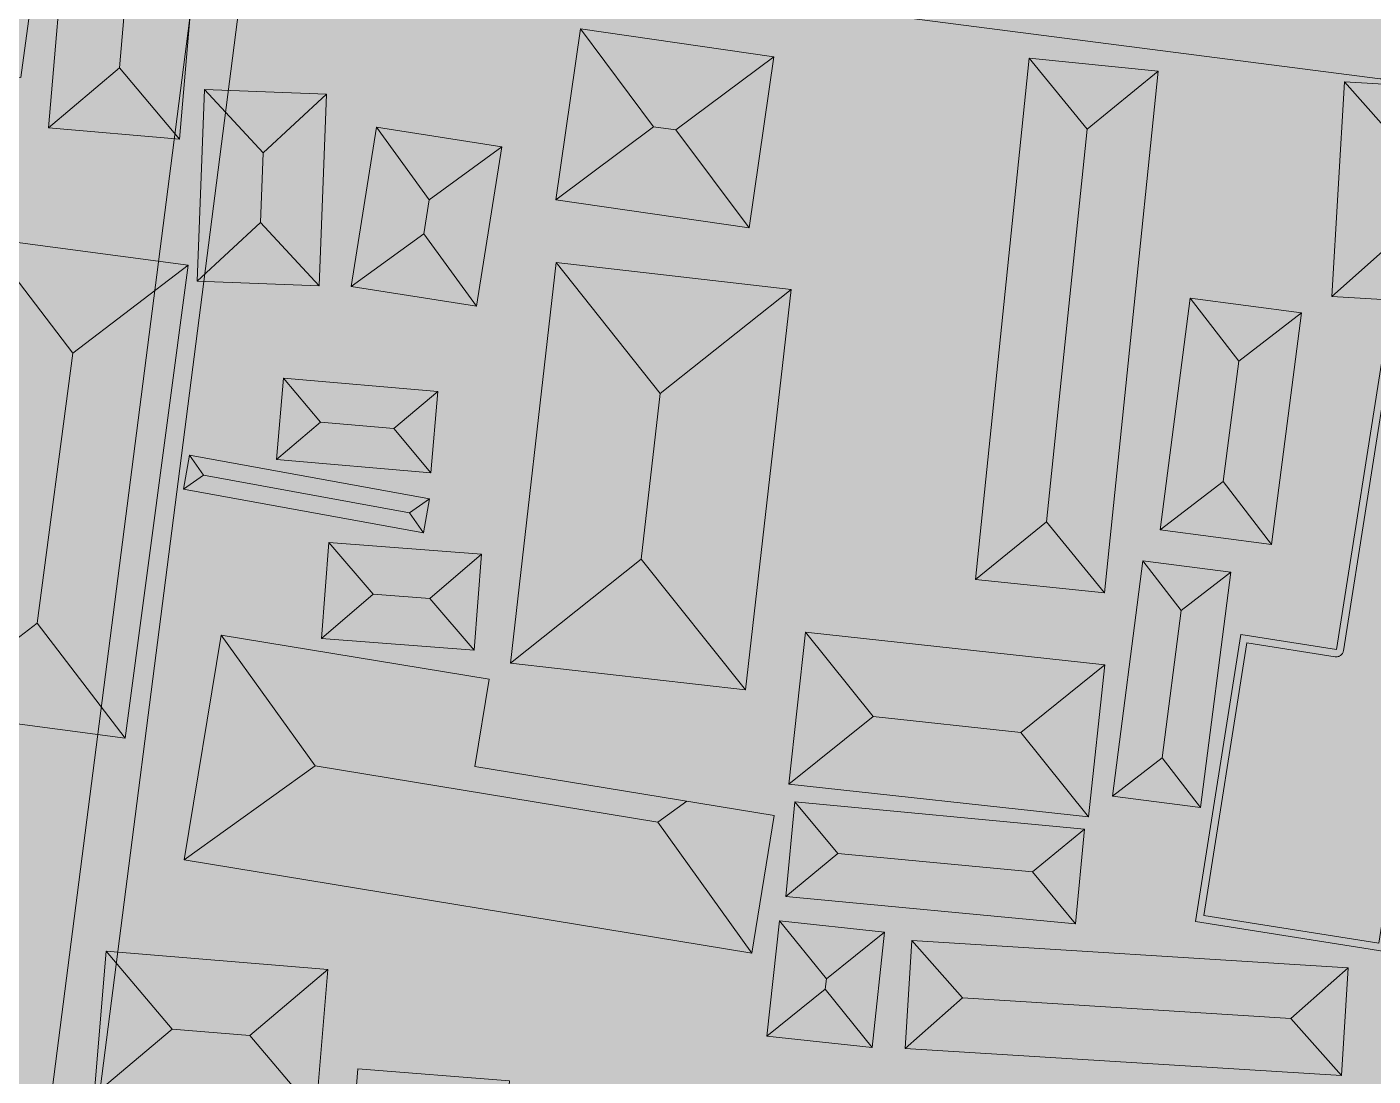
# Model space of a CAD drawing. Header units: metres. Extents: x 305909 to 307171, y 9156037 to 9156671.
# Drawn here: x 306657.2 to 306742.1, y 9156244 to 9156310.2 of the extents above; entities that cross this region are included whole.
import ezdxf

# ---------------------------------------------------------------- set-up
doc = ezdxf.new("R2010")
doc.units = ezdxf.units.M
doc.linetypes.add('DASHED2', pattern=[0.762, 0.635, -0.127])
for name, color, linetype, lineweight, true_color in [('A-ALUR_WISATA', 7, 'DASHED2', 50, 0xeb7800), ('B-BANGUNAN_PERMUKIMAN', 7, 'Continuous', 13, 0xf0cd8c), ('B-BAYANGAN', 7, 'Continuous', 0, 0x76786c), ('J-PERKERASAN_JALAN', 7, 'Continuous', 9, 0x989896), ('Z-R', 7, 'Continuous', 0, 0xfaf4e6)]:
    doc.layers.add(name, color=color, linetype=linetype, lineweight=lineweight, true_color=true_color)

msp = doc.modelspace()

# ---------------------------------------------------------------- hatches: boundary and pattern name
at = {"layer": 'A-ALUR_WISATA', "true_color": 0xeb7800}
h = msp.add_hatch(color=30, dxfattribs=at)
h.dxf.hatch_style = 1
h.paths.add_polyline_path([(306729.509, 9156311.08), (306731.524, 9156310.835), (306731.331, 9156309.246), (306729.314, 9156309.492), (306729.312, 9156309.492), (306725.374, 9156309.981), (306725.571, 9156311.569), (306729.509, 9156311.08)])
h = msp.add_hatch(color=30, dxfattribs=at)
h.dxf.hatch_style = 1
h.paths.add_polyline_path([(306738.968, 9156309.929), (306740.457, 9156309.751), (306740.267, 9156308.162), (306738.777, 9156308.34), (306738.775, 9156308.34), (306734.309, 9156308.884), (306734.502, 9156310.472), (306738.968, 9156309.929)])
at = {"layer": 'B-BANGUNAN_PERMUKIMAN', "true_color": 0xb87350}
h = msp.add_hatch(color=35, dxfattribs=at)
h.dxf.hatch_style = 1
h.paths.add_polyline_path([(306652.626, 9156312.474), (306658.08, 9156316.619), (306658.08, 9156316.619), (306656.771, 9156307.02), (306652.626, 9156312.474)])
at = {"layer": 'B-BANGUNAN_PERMUKIMAN', "true_color": 0xed9467}
h = msp.add_hatch(color=21, dxfattribs=at)
h.dxf.hatch_style = 1
h.paths.add_polyline_path([(306659.629, 9156316.862), (306663.413, 9156312.371), (306663.009, 9156307.629), (306658.518, 9156303.845), (306658.517, 9156303.845), (306659.629, 9156316.862)])
at = {"layer": 'B-BANGUNAN_PERMUKIMAN', "true_color": 0xba7350}
h = msp.add_hatch(color=23, dxfattribs=at)
h.dxf.hatch_style = 1
h.paths.add_polyline_path([(306666.793, 9156303.138), (306663.009, 9156307.629), (306663.413, 9156312.371), (306667.905, 9156316.156), (306666.793, 9156303.138)])
at = {"layer": 'B-BANGUNAN_PERMUKIMAN', "true_color": 0xef9467}
h = msp.add_hatch(color=21, dxfattribs=at)
h.dxf.hatch_style = 1
h.paths.add_polyline_path([(306696.685, 9156303.919), (306690.515, 9156299.301), (306692.067, 9156310.089), (306696.685, 9156303.919)])
at = {"layer": 'B-BANGUNAN_PERMUKIMAN', "true_color": 0xe89064}
h = msp.add_hatch(color=33, dxfattribs=at)
h.dxf.hatch_style = 1
h.paths.add_polyline_path([(306704.255, 9156308.336), (306698.085, 9156303.717), (306696.685, 9156303.919), (306692.067, 9156310.089), (306704.255, 9156308.336)])
at = {"layer": 'B-BANGUNAN_PERMUKIMAN', "true_color": 0xb87350}
h = msp.add_hatch(color=35, dxfattribs=at)
h.dxf.hatch_style = 1
h.paths.add_polyline_path([(306698.085, 9156303.717), (306704.255, 9156308.336), (306702.703, 9156297.548), (306698.085, 9156303.717)])
at = {"layer": 'B-BANGUNAN_PERMUKIMAN', "true_color": 0xee9467}
h = msp.add_hatch(color=21, dxfattribs=at)
h.dxf.hatch_style = 1
h.paths.add_polyline_path([(306724.013, 9156303.771), (306721.467, 9156279.002), (306716.981, 9156275.352), (306718.617, 9156291.271), (306720.363, 9156308.257), (306724.013, 9156303.771)])
at = {"layer": 'B-BANGUNAN_PERMUKIMAN', "true_color": 0xe99165}
h = msp.add_hatch(color=33, dxfattribs=at)
h.dxf.hatch_style = 1
h.paths.add_polyline_path([(306726.262, 9156307.651), (306728.5, 9156307.421), (306724.013, 9156303.771), (306720.363, 9156308.257), (306720.363, 9156308.258), (306726.262, 9156307.651)])
at = {"layer": 'B-BANGUNAN_PERMUKIMAN', "true_color": 0xbe7652}
h = msp.add_hatch(color=23, dxfattribs=at)
h.dxf.hatch_style = 1
h.paths.add_polyline_path([(306663.009, 9156307.629), (306666.793, 9156303.138), (306658.518, 9156303.845), (306663.009, 9156307.629)])
at = {"layer": 'B-BANGUNAN_PERMUKIMAN', "true_color": 0xb97350}
h = msp.add_hatch(color=23, dxfattribs=at)
h.dxf.hatch_style = 1
h.paths.add_polyline_path([(306725.117, 9156274.516), (306725.117, 9156274.516), (306721.467, 9156279.002), (306724.013, 9156303.771), (306728.5, 9156307.421), (306728.5, 9156307.421), (306725.117, 9156274.516)])
at = {"layer": 'B-BANGUNAN_PERMUKIMAN', "true_color": 0xec9366}
h = msp.add_hatch(color=33, dxfattribs=at)
h.dxf.hatch_style = 1
h.paths.add_polyline_path([(306672.065, 9156302.28), (306671.897, 9156297.885), (306667.906, 9156294.188), (306667.898, 9156294.189), (306668.36, 9156306.279), (306672.065, 9156302.28)])
at = {"layer": 'B-BANGUNAN_PERMUKIMAN', "true_color": 0xeb9266}
h = msp.add_hatch(color=33, dxfattribs=at)
h.dxf.hatch_style = 1
h.paths.add_polyline_path([(306672.065, 9156302.28), (306668.36, 9156306.279), (306676.055, 9156305.977), (306672.065, 9156302.28)])
at = {"layer": 'B-BANGUNAN_PERMUKIMAN', "true_color": 0xed9366}
h = msp.add_hatch(color=21, dxfattribs=at)
h.dxf.hatch_style = 1
h.paths.add_polyline_path([(306740.24, 9156306.751), (306744.095, 9156302.417), (306743.781, 9156297.059), (306739.447, 9156293.205), (306740.24, 9156306.751)])
at = {"layer": 'B-BANGUNAN_PERMUKIMAN', "true_color": 0xea9265}
h = msp.add_hatch(color=33, dxfattribs=at)
h.dxf.hatch_style = 1
h.paths.add_polyline_path([(306744.095, 9156302.417), (306740.24, 9156306.751), (306748.429, 9156306.271), (306744.095, 9156302.417)])
at = {"layer": 'B-BANGUNAN_PERMUKIMAN', "true_color": 0xbb7451}
h = msp.add_hatch(color=23, dxfattribs=at)
h.dxf.hatch_style = 1
h.paths.add_polyline_path([(306671.897, 9156297.885), (306672.065, 9156302.28), (306676.055, 9156305.977), (306676.063, 9156305.977), (306675.601, 9156293.886), (306671.897, 9156297.885)])
at = {"layer": 'B-BANGUNAN_PERMUKIMAN', "true_color": 0xef9567}
h = msp.add_hatch(color=21, dxfattribs=at)
h.dxf.hatch_style = 1
h.paths.add_polyline_path([(306679.202, 9156303.898), (306679.203, 9156303.898), (306682.532, 9156299.32), (306682.193, 9156297.173), (306677.614, 9156293.844), (306679.202, 9156303.898)])
at = {"layer": 'B-BANGUNAN_PERMUKIMAN', "true_color": 0xe79064}
h = msp.add_hatch(color=33, dxfattribs=at)
h.dxf.hatch_style = 1
h.paths.add_polyline_path([(306682.532, 9156299.32), (306679.203, 9156303.898), (306687.109, 9156302.649), (306687.109, 9156302.649), (306682.532, 9156299.32)])
at = {"layer": 'B-BANGUNAN_PERMUKIMAN', "true_color": 0xbf7753}
h = msp.add_hatch(color=23, dxfattribs=at)
h.dxf.hatch_style = 1
h.paths.add_polyline_path([(306696.685, 9156303.919), (306698.085, 9156303.717), (306702.703, 9156297.548), (306702.703, 9156297.548), (306690.515, 9156299.301), (306696.685, 9156303.919)])
at = {"layer": 'B-BANGUNAN_PERMUKIMAN', "true_color": 0xb87250}
h = msp.add_hatch(color=35, dxfattribs=at)
h.dxf.hatch_style = 1
h.paths.add_polyline_path([(306682.193, 9156297.173), (306682.532, 9156299.32), (306687.109, 9156302.649), (306685.522, 9156292.596), (306682.193, 9156297.173)])
at = {"layer": 'B-BANGUNAN_PERMUKIMAN', "true_color": 0xbc7551}
h = msp.add_hatch(color=23, dxfattribs=at)
h.dxf.hatch_style = 1
h.paths.add_polyline_path([(306671.897, 9156297.885), (306675.601, 9156293.886), (306667.906, 9156294.188), (306671.897, 9156297.885)])
at = {"layer": 'B-BANGUNAN_PERMUKIMAN', "true_color": 0xee9467}
h = msp.add_hatch(color=21, dxfattribs=at)
h.dxf.hatch_style = 1
h.paths.add_polyline_path([(306660.07, 9156289.639), (306657.805, 9156272.606), (306650.547, 9156267.052), (306654.516, 9156296.896), (306660.07, 9156289.639)])
at = {"layer": 'B-BANGUNAN_PERMUKIMAN', "true_color": 0xe89064}
h = msp.add_hatch(color=33, dxfattribs=at)
h.dxf.hatch_style = 1
h.paths.add_polyline_path([(306660.07, 9156289.639), (306654.516, 9156296.896), (306654.516, 9156296.897), (306667.328, 9156295.193), (306660.07, 9156289.639)])
at = {"layer": 'B-BANGUNAN_PERMUKIMAN', "true_color": 0xc07753}
h = msp.add_hatch(color=23, dxfattribs=at)
h.dxf.hatch_style = 1
h.paths.add_polyline_path([(306682.193, 9156297.173), (306685.522, 9156292.596), (306685.522, 9156292.595), (306677.614, 9156293.844), (306682.193, 9156297.173)])
at = {"layer": 'B-BANGUNAN_PERMUKIMAN', "true_color": 0xbd7552}
h = msp.add_hatch(color=23, dxfattribs=at)
h.dxf.hatch_style = 1
h.paths.add_polyline_path([(306743.781, 9156297.059), (306747.636, 9156292.725), (306747.636, 9156292.725), (306739.447, 9156293.205), (306743.781, 9156297.059)])
at = {"layer": 'B-BANGUNAN_PERMUKIMAN', "true_color": 0xb97350}
h = msp.add_hatch(color=23, dxfattribs=at)
h.dxf.hatch_style = 1
h.paths.add_polyline_path([(306663.359, 9156265.348), (306657.805, 9156272.606), (306660.07, 9156289.639), (306667.328, 9156295.193), (306663.359, 9156265.348)])
at = {"layer": 'B-BANGUNAN_PERMUKIMAN', "true_color": 0xee9467}
h = msp.add_hatch(color=21, dxfattribs=at)
h.dxf.hatch_style = 1
h.paths.add_polyline_path([(306690.539, 9156295.351), (306697.1, 9156287.096), (306695.906, 9156276.65), (306687.651, 9156270.088), (306690.539, 9156295.351)])
at = {"layer": 'B-BANGUNAN_PERMUKIMAN', "true_color": 0xe99165}
h = msp.add_hatch(color=33, dxfattribs=at)
h.dxf.hatch_style = 1
h.paths.add_polyline_path([(306697.1, 9156287.096), (306690.539, 9156295.351), (306705.355, 9156293.658), (306697.1, 9156287.096)])
at = {"layer": 'B-BANGUNAN_PERMUKIMAN', "true_color": 0xb97350}
h = msp.add_hatch(color=23, dxfattribs=at)
h.dxf.hatch_style = 1
h.paths.add_polyline_path([(306695.906, 9156276.65), (306697.1, 9156287.096), (306705.355, 9156293.658), (306702.468, 9156268.395), (306695.906, 9156276.65)])
at = {"layer": 'B-BANGUNAN_PERMUKIMAN', "true_color": 0xee9467}
h = msp.add_hatch(color=21, dxfattribs=at)
h.dxf.hatch_style = 1
h.paths.add_polyline_path([(306733.578, 9156289.127), (306732.589, 9156281.546), (306728.619, 9156278.493), (306730.524, 9156293.097), (306733.578, 9156289.127)])
at = {"layer": 'B-BANGUNAN_PERMUKIMAN', "true_color": 0xe89064}
h = msp.add_hatch(color=33, dxfattribs=at)
h.dxf.hatch_style = 1
h.paths.add_polyline_path([(306733.578, 9156289.127), (306730.524, 9156293.097), (306730.524, 9156293.097), (306737.548, 9156292.181), (306733.578, 9156289.127)])
at = {"layer": 'B-BANGUNAN_PERMUKIMAN', "true_color": 0xb97350}
h = msp.add_hatch(color=23, dxfattribs=at)
h.dxf.hatch_style = 1
h.paths.add_polyline_path([(306735.644, 9156277.576), (306732.589, 9156281.546), (306733.578, 9156289.127), (306737.548, 9156292.181), (306737.548, 9156292.181), (306735.644, 9156277.576)])
at = {"layer": 'B-BANGUNAN_PERMUKIMAN', "true_color": 0xd4845c}
h = msp.add_hatch(color=23, dxfattribs=at)
h.dxf.hatch_style = 1
h.paths.add_polyline_path([(306748.794, 9156289.948), (306742.787, 9156251.902), (306730.861, 9156253.785), (306733.718, 9156271.883), (306739.735, 9156270.933), (306742.884, 9156290.881), (306748.794, 9156289.948)])
at = {"layer": 'B-BANGUNAN_PERMUKIMAN', "true_color": 0xed9467}
h = msp.add_hatch(color=21, dxfattribs=at)
h.dxf.hatch_style = 1
h.paths.add_polyline_path([(306675.687, 9156285.276), (306672.9, 9156282.935), (306673.346, 9156288.063), (306675.687, 9156285.276)])
at = {"layer": 'B-BANGUNAN_PERMUKIMAN', "true_color": 0xe99165}
h = msp.add_hatch(color=33, dxfattribs=at)
h.dxf.hatch_style = 1
h.paths.add_polyline_path([(306680.295, 9156284.875), (306675.687, 9156285.276), (306673.346, 9156288.063), (306683.082, 9156287.217), (306680.295, 9156284.875)])
at = {"layer": 'B-BANGUNAN_PERMUKIMAN', "true_color": 0xba7350}
h = msp.add_hatch(color=23, dxfattribs=at)
h.dxf.hatch_style = 1
h.paths.add_polyline_path([(306682.636, 9156282.088), (306680.295, 9156284.875), (306683.082, 9156287.217), (306683.082, 9156287.216), (306682.636, 9156282.088)])
at = {"layer": 'B-BANGUNAN_PERMUKIMAN', "true_color": 0xbe7652}
h = msp.add_hatch(color=23, dxfattribs=at)
h.dxf.hatch_style = 1
h.paths.add_polyline_path([(306672.9, 9156282.935), (306672.9, 9156282.935), (306675.687, 9156285.276), (306680.295, 9156284.875), (306682.636, 9156282.088), (306672.9, 9156282.935)])
at = {"layer": 'B-BANGUNAN_PERMUKIMAN', "true_color": 0xef9568}
h = msp.add_hatch(color=21, dxfattribs=at)
h.dxf.hatch_style = 1
h.paths.add_polyline_path([(306668.292, 9156281.934), (306667.031, 9156281.062), (306667.419, 9156283.194), (306668.292, 9156281.934)])
at = {"layer": 'B-BANGUNAN_PERMUKIMAN', "true_color": 0xe79064}
h = msp.add_hatch(color=33, dxfattribs=at)
h.dxf.hatch_style = 1
h.paths.add_polyline_path([(306682.553, 9156280.443), (306681.293, 9156279.57), (306668.292, 9156281.934), (306667.419, 9156283.194), (306682.553, 9156280.443)])
at = {"layer": 'B-BANGUNAN_PERMUKIMAN', "true_color": 0xc07753}
h = msp.add_hatch(color=23, dxfattribs=at)
h.dxf.hatch_style = 1
h.paths.add_polyline_path([(306668.292, 9156281.934), (306681.293, 9156279.57), (306682.165, 9156278.311), (306682.165, 9156278.31), (306667.031, 9156281.062), (306668.292, 9156281.934)])
at = {"layer": 'B-BANGUNAN_PERMUKIMAN', "true_color": 0xbf7753}
h = msp.add_hatch(color=23, dxfattribs=at)
h.dxf.hatch_style = 1
h.paths.add_polyline_path([(306732.589, 9156281.546), (306735.644, 9156277.576), (306728.619, 9156278.492), (306728.619, 9156278.493), (306732.589, 9156281.546)])
at = {"layer": 'B-BANGUNAN_PERMUKIMAN', "true_color": 0xb8724f}
h = msp.add_hatch(color=35, dxfattribs=at)
h.dxf.hatch_style = 1
h.paths.add_polyline_path([(306681.293, 9156279.57), (306682.553, 9156280.443), (306682.165, 9156278.311), (306681.293, 9156279.57)])
at = {"layer": 'B-BANGUNAN_PERMUKIMAN', "true_color": 0xbe7652}
h = msp.add_hatch(color=23, dxfattribs=at)
h.dxf.hatch_style = 1
h.paths.add_polyline_path([(306721.467, 9156279.002), (306725.117, 9156274.516), (306716.981, 9156275.352), (306721.467, 9156279.002)])
at = {"layer": 'B-BANGUNAN_PERMUKIMAN', "true_color": 0xed9467}
h = msp.add_hatch(color=21, dxfattribs=at)
h.dxf.hatch_style = 1
h.paths.add_polyline_path([(306678.997, 9156274.432), (306675.738, 9156271.638), (306675.738, 9156271.638), (306676.203, 9156277.692), (306678.997, 9156274.432)])
at = {"layer": 'B-BANGUNAN_PERMUKIMAN', "true_color": 0xea9165}
h = msp.add_hatch(color=33, dxfattribs=at)
h.dxf.hatch_style = 1
h.paths.add_polyline_path([(306685.834, 9156276.951), (306685.834, 9156276.95), (306682.574, 9156274.157), (306678.997, 9156274.432), (306676.203, 9156277.692), (306685.834, 9156276.951)])
at = {"layer": 'B-BANGUNAN_PERMUKIMAN', "true_color": 0xba7350}
h = msp.add_hatch(color=23, dxfattribs=at)
h.dxf.hatch_style = 1
h.paths.add_polyline_path([(306682.574, 9156274.157), (306685.834, 9156276.95), (306685.368, 9156270.897), (306682.574, 9156274.157)])
at = {"layer": 'B-BANGUNAN_PERMUKIMAN', "true_color": 0xbe7652}
h = msp.add_hatch(color=23, dxfattribs=at)
h.dxf.hatch_style = 1
h.paths.add_polyline_path([(306695.906, 9156276.65), (306702.468, 9156268.395), (306702.468, 9156268.395), (306687.651, 9156270.088), (306695.906, 9156276.65)])
at = {"layer": 'B-BANGUNAN_PERMUKIMAN', "true_color": 0xee9467}
h = msp.add_hatch(color=21, dxfattribs=at)
h.dxf.hatch_style = 1
h.paths.add_polyline_path([(306729.943, 9156273.406), (306728.75, 9156264.107), (306725.622, 9156261.691), (306725.622, 9156261.691), (306727.527, 9156276.534), (306729.943, 9156273.406)])
at = {"layer": 'B-BANGUNAN_PERMUKIMAN', "true_color": 0xe89064}
h = msp.add_hatch(color=33, dxfattribs=at)
h.dxf.hatch_style = 1
h.paths.add_polyline_path([(306729.943, 9156273.406), (306727.527, 9156276.534), (306727.527, 9156276.534), (306733.071, 9156275.823), (306729.943, 9156273.406)])
at = {"layer": 'B-BANGUNAN_PERMUKIMAN', "true_color": 0xb97350}
h = msp.add_hatch(color=23, dxfattribs=at)
h.dxf.hatch_style = 1
h.paths.add_polyline_path([(306731.166, 9156260.979), (306728.75, 9156264.107), (306729.943, 9156273.406), (306733.071, 9156275.823), (306731.166, 9156260.979)])
at = {"layer": 'B-BANGUNAN_PERMUKIMAN', "true_color": 0xbd7652}
h = msp.add_hatch(color=23, dxfattribs=at)
h.dxf.hatch_style = 1
h.paths.add_polyline_path([(306678.997, 9156274.432), (306682.574, 9156274.157), (306685.368, 9156270.897), (306675.738, 9156271.638), (306678.997, 9156274.432)])
at = {"layer": 'B-BANGUNAN_PERMUKIMAN', "true_color": 0xbf7753}
h = msp.add_hatch(color=23, dxfattribs=at)
h.dxf.hatch_style = 1
h.paths.add_polyline_path([(306657.805, 9156272.606), (306663.359, 9156265.348), (306650.547, 9156267.052), (306657.805, 9156272.606)])
at = {"layer": 'B-BANGUNAN_PERMUKIMAN', "true_color": 0xee9467}
h = msp.add_hatch(color=21, dxfattribs=at)
h.dxf.hatch_style = 1
h.paths.add_polyline_path([(306706.255, 9156272.041), (306710.525, 9156266.724), (306705.208, 9156262.455), (306705.208, 9156262.455), (306706.255, 9156272.041)])
at = {"layer": 'B-BANGUNAN_PERMUKIMAN', "true_color": 0xe99165}
h = msp.add_hatch(color=33, dxfattribs=at)
h.dxf.hatch_style = 1
h.paths.add_polyline_path([(306725.146, 9156269.978), (306719.829, 9156265.708), (306710.525, 9156266.724), (306706.255, 9156272.041), (306725.146, 9156269.978)])
at = {"layer": 'B-BANGUNAN_PERMUKIMAN', "true_color": 0xf19668}
h = msp.add_hatch(color=21, dxfattribs=at)
h.dxf.hatch_style = 1
h.paths.add_polyline_path([(306675.334, 9156263.594), (306667.08, 9156257.668), (306669.408, 9156271.848), (306675.334, 9156263.594)])
at = {"layer": 'B-BANGUNAN_PERMUKIMAN', "true_color": 0xdb885f}
h = msp.add_hatch(color=23, dxfattribs=at)
h.dxf.hatch_style = 1
h.paths.add_polyline_path([(306686.32, 9156269.072), (306685.416, 9156263.565), (306698.783, 9156261.37), (306696.94, 9156260.047), (306675.334, 9156263.594), (306669.408, 9156271.848), (306669.408, 9156271.849), (306686.32, 9156269.072)])
at = {"layer": 'B-BANGUNAN_PERMUKIMAN', "true_color": 0xb97350}
h = msp.add_hatch(color=23, dxfattribs=at)
h.dxf.hatch_style = 1
h.paths.add_polyline_path([(306719.829, 9156265.708), (306725.146, 9156269.978), (306724.099, 9156260.391), (306719.829, 9156265.708)])
at = {"layer": 'B-BANGUNAN_PERMUKIMAN', "true_color": 0xbe7652}
h = msp.add_hatch(color=23, dxfattribs=at)
h.dxf.hatch_style = 1
h.paths.add_polyline_path([(306710.525, 9156266.724), (306719.829, 9156265.708), (306724.099, 9156260.391), (306705.208, 9156262.455), (306710.525, 9156266.724)])
at = {"layer": 'B-BANGUNAN_PERMUKIMAN', "true_color": 0xb36f4d}
h = msp.add_hatch(color=35, dxfattribs=at)
h.dxf.hatch_style = 1
h.paths.add_polyline_path([(306675.334, 9156263.594), (306696.94, 9156260.047), (306702.867, 9156251.792), (306667.08, 9156257.668), (306675.334, 9156263.594)])
at = {"layer": 'B-BANGUNAN_PERMUKIMAN', "true_color": 0xbf7753}
h = msp.add_hatch(color=23, dxfattribs=at)
h.dxf.hatch_style = 1
h.paths.add_polyline_path([(306728.75, 9156264.107), (306731.166, 9156260.979), (306725.622, 9156261.691), (306728.75, 9156264.107)])
at = {"layer": 'B-BANGUNAN_PERMUKIMAN', "true_color": 0xb97350}
h = msp.add_hatch(color=23, dxfattribs=at)
h.dxf.hatch_style = 1
h.paths.add_polyline_path([(306702.867, 9156251.792), (306702.867, 9156251.792), (306696.94, 9156260.047), (306698.783, 9156261.37), (306704.291, 9156260.466), (306702.867, 9156251.792)])
at = {"layer": 'B-BANGUNAN_PERMUKIMAN', "true_color": 0xee9467}
h = msp.add_hatch(color=21, dxfattribs=at)
h.dxf.hatch_style = 1
h.paths.add_polyline_path([(306708.299, 9156258.068), (306705.03, 9156255.362), (306705.593, 9156261.336), (306708.299, 9156258.068)])
at = {"layer": 'B-BANGUNAN_PERMUKIMAN', "true_color": 0xe99165}
h = msp.add_hatch(color=33, dxfattribs=at)
h.dxf.hatch_style = 1
h.paths.add_polyline_path([(306723.85, 9156259.617), (306720.581, 9156256.911), (306708.299, 9156258.068), (306705.593, 9156261.336), (306705.593, 9156261.337), (306723.85, 9156259.617)])
at = {"layer": 'B-BANGUNAN_PERMUKIMAN', "true_color": 0xb97350}
h = msp.add_hatch(color=23, dxfattribs=at)
h.dxf.hatch_style = 1
h.paths.add_polyline_path([(306720.581, 9156256.911), (306723.85, 9156259.617), (306723.286, 9156253.642), (306723.286, 9156253.642), (306720.581, 9156256.911)])
at = {"layer": 'B-BANGUNAN_PERMUKIMAN', "true_color": 0xbe7652}
h = msp.add_hatch(color=23, dxfattribs=at)
h.dxf.hatch_style = 1
h.paths.add_polyline_path([(306708.299, 9156258.068), (306720.581, 9156256.911), (306723.286, 9156253.642), (306705.03, 9156255.362), (306708.299, 9156258.068)])
at = {"layer": 'B-BANGUNAN_PERMUKIMAN', "true_color": 0xee9467}
h = msp.add_hatch(color=21, dxfattribs=at)
h.dxf.hatch_style = 1
h.paths.add_polyline_path([(306704.626, 9156253.835), (306707.576, 9156250.163), (306707.504, 9156249.509), (306703.832, 9156246.559), (306704.626, 9156253.835)])
at = {"layer": 'B-BANGUNAN_PERMUKIMAN', "true_color": 0xe99165}
h = msp.add_hatch(color=33, dxfattribs=at)
h.dxf.hatch_style = 1
h.paths.add_polyline_path([(306711.248, 9156253.113), (306707.576, 9156250.163), (306704.626, 9156253.835), (306711.248, 9156253.113)])
at = {"layer": 'B-BANGUNAN_PERMUKIMAN', "true_color": 0xb97350}
h = msp.add_hatch(color=23, dxfattribs=at)
h.dxf.hatch_style = 1
h.paths.add_polyline_path([(306710.454, 9156245.837), (306710.454, 9156245.837), (306707.504, 9156249.509), (306707.576, 9156250.163), (306711.248, 9156253.113), (306710.454, 9156245.837)])
at = {"layer": 'B-BANGUNAN_PERMUKIMAN', "true_color": 0xed9367}
h = msp.add_hatch(color=21, dxfattribs=at)
h.dxf.hatch_style = 1
h.paths.add_polyline_path([(306712.968, 9156252.584), (306716.157, 9156248.97), (306712.543, 9156245.781), (306712.968, 9156252.584)])
at = {"layer": 'B-BANGUNAN_PERMUKIMAN', "true_color": 0xea9165}
h = msp.add_hatch(color=33, dxfattribs=at)
h.dxf.hatch_style = 1
h.paths.add_polyline_path([(306740.485, 9156250.864), (306740.485, 9156250.864), (306736.871, 9156247.675), (306716.157, 9156248.97), (306712.968, 9156252.584), (306740.485, 9156250.864)])
at = {"layer": 'B-BANGUNAN_PERMUKIMAN', "true_color": 0xed9467}
h = msp.add_hatch(color=21, dxfattribs=at)
h.dxf.hatch_style = 1
h.paths.add_polyline_path([(306662.169, 9156251.911), (306662.169, 9156251.911), (306666.324, 9156247.001), (306661.413, 9156242.846), (306662.169, 9156251.911)])
at = {"layer": 'B-BANGUNAN_PERMUKIMAN', "true_color": 0xe99165}
h = msp.add_hatch(color=33, dxfattribs=at)
h.dxf.hatch_style = 1
h.paths.add_polyline_path([(306671.228, 9156246.593), (306666.324, 9156247.001), (306662.169, 9156251.911), (306676.138, 9156250.747), (306671.228, 9156246.593)])
at = {"layer": 'B-BANGUNAN_PERMUKIMAN', "true_color": 0xba7450}
h = msp.add_hatch(color=23, dxfattribs=at)
h.dxf.hatch_style = 1
h.paths.add_polyline_path([(306736.871, 9156247.675), (306740.485, 9156250.864), (306740.06, 9156244.061), (306736.871, 9156247.675)])
at = {"layer": 'B-BANGUNAN_PERMUKIMAN', "true_color": 0xba7350}
h = msp.add_hatch(color=23, dxfattribs=at)
h.dxf.hatch_style = 1
h.paths.add_polyline_path([(306671.228, 9156246.593), (306676.138, 9156250.747), (306676.139, 9156250.747), (306675.383, 9156241.682), (306671.228, 9156246.593)])
at = {"layer": 'B-BANGUNAN_PERMUKIMAN', "true_color": 0xbe7652}
h = msp.add_hatch(color=23, dxfattribs=at)
h.dxf.hatch_style = 1
h.paths.add_polyline_path([(306707.504, 9156249.509), (306710.454, 9156245.837), (306703.832, 9156246.559), (306707.504, 9156249.509)])
at = {"layer": 'B-BANGUNAN_PERMUKIMAN', "true_color": 0xbd7652}
h = msp.add_hatch(color=23, dxfattribs=at)
h.dxf.hatch_style = 1
h.paths.add_polyline_path([(306716.157, 9156248.97), (306736.871, 9156247.675), (306740.06, 9156244.061), (306740.06, 9156244.061), (306712.543, 9156245.781), (306716.157, 9156248.97)])
at = {"layer": 'B-BANGUNAN_PERMUKIMAN', "true_color": 0xbe7652}
h = msp.add_hatch(color=23, dxfattribs=at)
h.dxf.hatch_style = 1
h.paths.add_polyline_path([(306661.413, 9156242.846), (306666.324, 9156247.001), (306671.228, 9156246.593), (306675.383, 9156241.682), (306661.413, 9156242.846)])
at = {"layer": 'B-BANGUNAN_PERMUKIMAN', "true_color": 0xd4845c}
h = msp.add_hatch(color=23, dxfattribs=at)
h.dxf.hatch_style = 1
h.paths.add_polyline_path([(306687.595, 9156243.725), (306685.69, 9156219.807), (306671.952, 9156220.901), (306671.512, 9156215.378), (306665.73, 9156215.839), (306666.127, 9156220.822), (306663.024, 9156221.069), (306663.426, 9156226.109), (306657.732, 9156226.563), (306658.765, 9156239.529), (306666.257, 9156238.932), (306666.114, 9156237.138), (306673.416, 9156236.556), (306673.28, 9156234.846), (306677.233, 9156234.531), (306678.026, 9156244.487), (306687.595, 9156243.725)])
at = {"layer": 'B-BAYANGAN', "true_color": 0x76786c}
h = msp.add_hatch(color=8, dxfattribs=at)
h.dxf.hatch_style = 1
h.paths.add_polyline_path([(306658.83, 9156315.869), (306657.521, 9156306.27), (306647.005, 9156307.704), (306648.314, 9156317.303), (306658.83, 9156315.869)])
h = msp.add_hatch(color=8, dxfattribs=at)
h.dxf.hatch_style = 1
h.paths.add_polyline_path([(306668.655, 9156315.406), (306667.543, 9156302.388), (306659.267, 9156303.095), (306660.379, 9156316.112), (306668.655, 9156315.406)])
h = msp.add_hatch(color=8, dxfattribs=at)
h.dxf.hatch_style = 1
h.paths.add_polyline_path([(306705.005, 9156307.586), (306703.453, 9156296.798), (306691.265, 9156298.551), (306692.817, 9156309.339), (306705.005, 9156307.586)])
h = msp.add_hatch(color=8, dxfattribs=at)
h.dxf.hatch_style = 1
h.paths.add_polyline_path([(306727.503, 9156289.685), (306725.867, 9156273.766), (306717.731, 9156274.602), (306719.367, 9156290.521), (306721.113, 9156307.508), (306729.25, 9156306.671), (306727.503, 9156289.685)])
h = msp.add_hatch(color=8, dxfattribs=at)
h.dxf.hatch_style = 1
h.paths.add_polyline_path([(306749.179, 9156305.521), (306748.386, 9156291.975), (306740.197, 9156292.455), (306740.99, 9156306.001), (306749.179, 9156305.521)])
h = msp.add_hatch(color=8, dxfattribs=at)
h.dxf.hatch_style = 1
h.paths.add_polyline_path([(306676.813, 9156305.227), (306676.351, 9156293.136), (306668.648, 9156293.439), (306669.11, 9156305.529), (306676.813, 9156305.227)])
h = msp.add_hatch(color=8, dxfattribs=at)
h.dxf.hatch_style = 1
h.paths.add_polyline_path([(306687.859, 9156301.899), (306686.272, 9156291.845), (306678.364, 9156293.094), (306679.952, 9156303.148), (306687.859, 9156301.899)])
h = msp.add_hatch(color=8, dxfattribs=at)
h.dxf.hatch_style = 1
h.paths.add_polyline_path([(306668.078, 9156294.443), (306664.109, 9156264.598), (306651.297, 9156266.302), (306655.266, 9156296.147), (306668.078, 9156294.443)])
h = msp.add_hatch(color=8, dxfattribs=at)
h.dxf.hatch_style = 1
h.paths.add_polyline_path([(306706.105, 9156292.908), (306703.218, 9156267.645), (306688.401, 9156269.338), (306691.288, 9156294.601), (306706.105, 9156292.908)])
h = msp.add_hatch(color=8, dxfattribs=at)
h.dxf.hatch_style = 1
h.paths.add_polyline_path([(306738.298, 9156291.431), (306736.394, 9156276.826), (306729.369, 9156277.742), (306731.274, 9156292.347), (306738.298, 9156291.431)])
h = msp.add_hatch(color=8, dxfattribs=at)
h.dxf.hatch_style = 1
h.paths.add_polyline_path([(306749.544, 9156289.198), (306743.537, 9156251.152), (306731.611, 9156253.035), (306734.468, 9156271.133), (306740.485, 9156270.183), (306743.634, 9156290.131), (306749.544, 9156289.198)])
h = msp.add_hatch(color=8, dxfattribs=at)
h.dxf.hatch_style = 1
h.paths.add_polyline_path([(306683.832, 9156286.466), (306683.386, 9156281.338), (306673.65, 9156282.184), (306674.096, 9156287.313), (306683.832, 9156286.466)])
h = msp.add_hatch(color=8, dxfattribs=at)
h.dxf.hatch_style = 1
h.paths.add_polyline_path([(306683.303, 9156279.693), (306682.915, 9156277.56), (306667.781, 9156280.312), (306668.169, 9156282.445), (306683.303, 9156279.693)])
h = msp.add_hatch(color=8, dxfattribs=at)
h.dxf.hatch_style = 1
h.paths.add_polyline_path([(306686.584, 9156276.201), (306686.118, 9156270.147), (306676.487, 9156270.888), (306676.953, 9156276.942), (306686.584, 9156276.201)])
h = msp.add_hatch(color=8, dxfattribs=at)
h.dxf.hatch_style = 1
h.paths.add_polyline_path([(306733.821, 9156275.073), (306731.916, 9156260.229), (306726.372, 9156260.941), (306728.277, 9156275.784), (306733.821, 9156275.073)])
h = msp.add_hatch(color=8, dxfattribs=at)
h.dxf.hatch_style = 1
h.paths.add_polyline_path([(306725.896, 9156269.228), (306724.849, 9156259.641), (306705.957, 9156261.705), (306707.004, 9156271.292), (306725.896, 9156269.228)])
h = msp.add_hatch(color=8, dxfattribs=at)
h.dxf.hatch_style = 1
h.paths.add_polyline_path([(306705.042, 9156259.716), (306703.618, 9156251.042), (306667.83, 9156256.918), (306670.158, 9156271.099), (306687.07, 9156268.323), (306686.166, 9156262.815), (306705.042, 9156259.716)])
h = msp.add_hatch(color=8, dxfattribs=at)
h.dxf.hatch_style = 1
h.paths.add_polyline_path([(306724.6, 9156258.867), (306724.037, 9156252.892), (306705.78, 9156254.612), (306706.343, 9156260.587), (306724.6, 9156258.867)])
h = msp.add_hatch(color=8, dxfattribs=at)
h.dxf.hatch_style = 1
h.paths.add_polyline_path([(306711.998, 9156252.363), (306711.204, 9156245.087), (306704.582, 9156245.809), (306705.376, 9156253.085), (306711.998, 9156252.363)])
h = msp.add_hatch(color=8, dxfattribs=at)
h.dxf.hatch_style = 1
h.paths.add_polyline_path([(306741.235, 9156250.114), (306740.81, 9156243.311), (306713.293, 9156245.031), (306713.718, 9156251.834), (306741.235, 9156250.114)])
h = msp.add_hatch(color=8, dxfattribs=at)
h.dxf.hatch_style = 1
h.paths.add_polyline_path([(306676.889, 9156249.997), (306676.133, 9156240.932), (306662.163, 9156242.096), (306662.919, 9156251.161), (306676.889, 9156249.997)])
at = {"layer": 'J-PERKERASAN_JALAN', "true_color": 0xa8a8a6}
h = msp.add_hatch(color=253, dxfattribs=at)
h.dxf.hatch_style = 1
h.paths.add_polyline_path([(306644.846, 9156501.891), (306682.628, 9156491.9), (306683.147, 9156491.799), (306683.674, 9156491.767), (306684.2, 9156491.805), (306684.718, 9156491.912), (306685.216, 9156492.086), (306685.687, 9156492.324), (306686.123, 9156492.622), (306686.516, 9156492.975), (306686.858, 9156493.377), (306687.145, 9156493.82), (306687.371, 9156494.297), (306687.532, 9156494.8), (306687.626, 9156495.32), (306695.984, 9156569.63), (306695.989, 9156569.68), (306698.582, 9156595.648), (306698.6, 9156596.174), (306698.548, 9156596.698), (306698.428, 9156597.211), (306698.242, 9156597.704), (306697.992, 9156598.168), (306697.684, 9156598.595), (306697.322, 9156598.978), (306696.913, 9156599.31), (306696.464, 9156599.585), (306695.982, 9156599.799), (306695.477, 9156599.948), (306694.957, 9156600.029), (306670.552, 9156602.201), (306670.518, 9156602.204), (306670.5, 9156602.206), (306670.466, 9156602.21), (306657.245, 9156603.85), (306657.037, 9156603.87), (306645.006, 9156604.728), (306644.988, 9156604.729), (306644.846, 9156604.739), (306644.846, 9156621.261), (306646.404, 9156640), (306649.414, 9156640), (306647.057, 9156611.647), (306647.048, 9156611.12), (306647.108, 9156610.596), (306647.237, 9156610.085), (306647.432, 9156609.595), (306647.689, 9156609.135), (306648.005, 9156608.713), (306648.374, 9156608.336), (306648.789, 9156608.011), (306649.243, 9156607.743), (306649.728, 9156607.538), (306650.236, 9156607.397), (306650.758, 9156607.325), (306657.367, 9156606.854), (306657.419, 9156606.85), (306657.445, 9156606.847), (306657.497, 9156606.842), (306665.344, 9156605.868), (306665.869, 9156605.838), (306666.394, 9156605.877), (306666.909, 9156605.984), (306667.406, 9156606.159), (306667.875, 9156606.397), (306668.309, 9156606.694), (306668.701, 9156607.046), (306669.043, 9156607.446), (306669.329, 9156607.888), (306669.555, 9156608.363), (306669.716, 9156608.864), (306669.81, 9156609.382), (306673.323, 9156640), (306676.343, 9156640), (306672.801, 9156609.131), (306672.776, 9156608.6), (306672.821, 9156608.07), (306672.936, 9156607.551), (306673.119, 9156607.051), (306673.367, 9156606.581), (306673.675, 9156606.147), (306674.037, 9156605.758), (306674.448, 9156605.421), (306674.9, 9156605.141), (306675.385, 9156604.924), (306675.895, 9156604.773), (306676.421, 9156604.69), (306695.455, 9156602.997), (306695.967, 9156602.984), (306696.477, 9156603.037), (306696.976, 9156603.155), (306697.455, 9156603.336), (306697.908, 9156603.576), (306698.326, 9156603.873), (306698.703, 9156604.22), (306699.032, 9156604.613), (306699.309, 9156605.044), (306699.528, 9156605.508), (306699.686, 9156605.996), (306699.78, 9156606.499), (306703.845, 9156640), (306706.867, 9156640), (306702.827, 9156606.709), (306702.798, 9156606.205), (306702.833, 9156605.702), (306702.931, 9156605.207), (306703.09, 9156604.728), (306703.308, 9156604.273), (306703.582, 9156603.849), (306703.907, 9156603.463), (306704.278, 9156603.121), (306704.689, 9156602.828), (306705.134, 9156602.59), (306705.605, 9156602.409), (306706.096, 9156602.289), (306706.597, 9156602.232), (306734.805, 9156600.812), (306735.341, 9156600.821), (306735.872, 9156600.902), (306736.387, 9156601.053), (306736.877, 9156601.271), (306737.333, 9156601.554), (306737.748, 9156601.894), (306738.113, 9156602.288), (306738.422, 9156602.726), (306738.67, 9156603.202), (306738.852, 9156603.707), (306738.964, 9156604.231), (306739.006, 9156604.766), (306739.208, 9156624.77), (306739.214, 9156624.897), (306739.218, 9156624.96), (306739.232, 9156625.087), (306739.378, 9156626.142), (306739.392, 9156626.229), (306739.431, 9156626.4), (306739.456, 9156626.484), (306739.711, 9156627.27), (306739.743, 9156627.363), (306739.812, 9156627.52), (306739.883, 9156627.648), (306739.981, 9156627.788), (306740.042, 9156627.864), (306740.45, 9156628.344), (306740.517, 9156628.418), (306740.644, 9156628.54), (306740.762, 9156628.632), (306740.888, 9156628.713), (306741.022, 9156628.78), (306741.186, 9156628.842), (306741.282, 9156628.871), (306741.894, 9156629.037), (306741.984, 9156629.059), (306742.165, 9156629.09), (306742.257, 9156629.1), (306742.92, 9156629.153), (306742.958, 9156629.155), (306742.978, 9156629.157), (306743.016, 9156629.158), (306746.832, 9156629.316), (306746.832, 9156624.748), (306746.627, 9156624.785), (306746.112, 9156624.811), (306745.599, 9156624.77), (306745.094, 9156624.664), (306744.608, 9156624.494), (306744.148, 9156624.263), (306743.721, 9156623.975), (306743.334, 9156623.634), (306742.995, 9156623.246), (306742.709, 9156622.818), (306742.479, 9156622.357), (306742.311, 9156621.87), (306742.207, 9156621.366), (306742.169, 9156620.852), (306742.009, 9156605.084), (306742.036, 9156604.578), (306742.127, 9156604.079), (306742.281, 9156603.595), (306742.494, 9156603.135), (306742.764, 9156602.705), (306743.086, 9156602.313), (306743.455, 9156601.965), (306743.865, 9156601.667), (306744.31, 9156601.423), (306744.782, 9156601.237), (306745.274, 9156601.112), (306745.778, 9156601.051), (306746.285, 9156601.053), (306746.832, 9156601.091), (306746.832, 9156598.084), (306740.557, 9156597.65), (306740.55, 9156597.65), (306739.623, 9156597.584), (306739.502, 9156597.579), (306739.441, 9156597.578), (306739.32, 9156597.581), (306705.781, 9156599.269), (306705.274, 9156599.263), (306704.772, 9156599.192), (306704.283, 9156599.059), (306703.815, 9156598.864), (306703.375, 9156598.612), (306702.971, 9156598.307), (306702.609, 9156597.952), (306702.294, 9156597.555), (306702.032, 9156597.121), (306701.827, 9156596.658), (306701.682, 9156596.172), (306701.6, 9156595.672), (306698.971, 9156569.354), (306698.97, 9156569.345), (306698.968, 9156569.32), (306690.454, 9156493.625), (306690.43, 9156493.089), (306690.478, 9156492.555), (306690.597, 9156492.032), (306690.785, 9156491.529), (306691.038, 9156491.057), (306691.353, 9156490.622), (306691.723, 9156490.233), (306692.141, 9156489.897), (306692.601, 9156489.621), (306693.093, 9156489.408), (306693.61, 9156489.263), (306746.584, 9156478.174), (306746.832, 9156478.131), (306746.832, 9156474.899), (306746.254, 9156474.979), (306746.187, 9156474.99), (306746.147, 9156474.997), (306746.081, 9156475.01), (306693.923, 9156485.928), (306693.42, 9156486.001), (306692.911, 9156486.008), (306692.406, 9156485.952), (306691.912, 9156485.831), (306691.437, 9156485.649), (306690.989, 9156485.409), (306690.575, 9156485.113), (306690.202, 9156484.767), (306689.876, 9156484.377), (306689.603, 9156483.949), (306689.385, 9156483.489), (306689.228, 9156483.005), (306689.134, 9156482.506), (306680.222, 9156410.677), (306675.974, 9156376.463), (306675.956, 9156376.284), (306671.777, 9156323.14), (306671.77, 9156322.633), (306671.826, 9156322.13), (306671.946, 9156321.638), (306672.127, 9156321.165), (306672.366, 9156320.718), (306672.66, 9156320.305), (306673.003, 9156319.933), (306673.391, 9156319.607), (306673.817, 9156319.333), (306674.274, 9156319.115), (306674.755, 9156318.956), (306675.252, 9156318.859), (306742.855, 9156310.121), (306742.925, 9156310.112), (306746.832, 9156309.677), (306746.832, 9156306.458), (306742.535, 9156306.936), (306742.507, 9156306.939), (306675.118, 9156315.65), (306674.596, 9156315.683), (306674.073, 9156315.648), (306673.56, 9156315.544), (306673.065, 9156315.375), (306672.596, 9156315.142), (306672.162, 9156314.85), (306671.769, 9156314.504), (306671.425, 9156314.109), (306671.135, 9156313.673), (306670.905, 9156313.203), (306670.738, 9156312.706), (306670.638, 9156312.193), (306658.158, 9156215.036), (306658.126, 9156214.508), (306658.163, 9156213.981), (306658.269, 9156213.463), (306658.443, 9156212.964), (306658.681, 9156212.492), (306658.979, 9156212.056), (306659.333, 9156211.663), (306659.734, 9156211.32), (306660.178, 9156211.032), (306660.656, 9156210.806), (306661.159, 9156210.645), (306661.679, 9156210.551), (306720.042, 9156203.993), (306720.074, 9156203.989), (306720.09, 9156203.987), (306720.122, 9156203.983), (306746.832, 9156200.101), (306746.832, 9156197.07), (306725.61, 9156200.154), (306725.102, 9156200.195), (306724.593, 9156200.171), (306724.091, 9156200.082), (306723.604, 9156199.931), (306723.141, 9156199.719), (306722.709, 9156199.45), (306722.314, 9156199.127), (306721.963, 9156198.758), (306721.662, 9156198.346), (306721.416, 9156197.9), (306721.229, 9156197.426), (306721.103, 9156196.932), (306721.041, 9156196.427), (306718.22, 9156147.695), (306718.204, 9156147.573), (306718.081, 9156147.572), (306715.348, 9156147.731), (306715.226, 9156147.746), (306715.225, 9156147.869), (306718.092, 9156197.386), (306718.089, 9156197.891), (306718.023, 9156198.392), (306717.894, 9156198.88), (306717.704, 9156199.349), (306717.457, 9156199.789), (306717.156, 9156200.195), (306716.807, 9156200.56), (306716.414, 9156200.878), (306715.985, 9156201.144), (306715.525, 9156201.354), (306715.043, 9156201.504), (306714.545, 9156201.592), (306655.828, 9156208.19), (306655.755, 9156208.199), (306655.718, 9156208.205), (306655.646, 9156208.217), (306644.846, 9156210.245), (306644.846, 9156213.297), (306650.508, 9156212.234), (306651.047, 9156212.17), (306651.589, 9156212.18), (306652.125, 9156212.263), (306652.645, 9156212.418), (306653.139, 9156212.642), (306653.598, 9156212.93), (306654.014, 9156213.278), (306654.38, 9156213.679), (306654.687, 9156214.126), (306654.931, 9156214.611), (306655.108, 9156215.124), (306655.213, 9156215.656), (306667.626, 9156312.291), (306667.658, 9156312.83), (306667.618, 9156313.369), (306667.505, 9156313.897), (306667.322, 9156314.406), (306667.072, 9156314.885), (306666.76, 9156315.326), (306666.391, 9156315.721), (306665.973, 9156316.063), (306665.512, 9156316.345), (306665.017, 9156316.562), (306664.498, 9156316.711), (306663.963, 9156316.789), (306650.646, 9156317.806), (306650.624, 9156317.808), (306650.61, 9156317.809), (306650.587, 9156317.811), (306644.846, 9156318.383), (306644.846, 9156321.599), (306650.851, 9156321.001), (306650.943, 9156320.993), (306664.514, 9156319.956), (306665.037, 9156319.95), (306665.556, 9156320.013), (306666.062, 9156320.142), (306666.547, 9156320.337), (306667.002, 9156320.593), (306667.42, 9156320.906), (306667.794, 9156321.271), (306668.117, 9156321.681), (306668.384, 9156322.131), (306668.59, 9156322.611), (306668.732, 9156323.114), (306668.807, 9156323.631), (306672.973, 9156376.62), (306672.977, 9156376.665), (306672.98, 9156376.687), (306672.985, 9156376.732), (306676.578, 9156405.674), (306676.609, 9156406.191), (306676.572, 9156406.708), (306676.469, 9156407.216), (306676.301, 9156407.706), (306676.071, 9156408.17), (306675.783, 9156408.6), (306675.442, 9156408.99), (306675.054, 9156409.333), (306674.624, 9156409.622), (306674.161, 9156409.854), (306673.672, 9156410.023), (306673.164, 9156410.128), (306650.07, 9156413.368), (306649.949, 9156413.393), (306649.958, 9156413.515), (306650.338, 9156416.227), (306650.364, 9156416.348), (306650.486, 9156416.338), (306673.408, 9156413.124), (306673.935, 9156413.085), (306674.463, 9156413.116), (306674.982, 9156413.216), (306675.483, 9156413.384), (306675.957, 9156413.617), (306676.397, 9156413.91), (306676.795, 9156414.259), (306677.142, 9156414.657), (306677.435, 9156415.097), (306677.667, 9156415.572), (306677.834, 9156416.073), (306677.933, 9156416.592), (306686.301, 9156484.039), (306686.331, 9156484.559), (306686.293, 9156485.08), (306686.188, 9156485.591), (306686.018, 9156486.084), (306685.784, 9156486.55), (306685.492, 9156486.982), (306685.146, 9156487.373), (306684.752, 9156487.715), (306684.317, 9156488.003), (306683.849, 9156488.232), (306683.354, 9156488.398), (306644.846, 9156498.581), (306644.846, 9156501.891)])
at = {"layer": 'Z-R', "true_color": 0xf4f2ec}
h = msp.add_hatch(color=7, dxfattribs=at)
h.dxf.hatch_style = 1
h.paths.add_polyline_path([(306624.289, 9156242.595), (306556.388, 9156238.052), (306554.003, 9156281.952), (306509.625, 9156279.089), (306499.604, 9156305.811), (306466.679, 9156301.994), (306472.882, 9156235.666), (306497.912, 9156229.062), (306526.804, 9156228.986), (306531.575, 9156219.919), (306532.491, 9156127.582), (306486.314, 9156132.333), (306393.989, 9156155.199), (306332.726, 9156171.593), (306288.72, 9156190.576), (306259.621, 9156211.151), (306259.621, 9156409.341), (306281.946, 9156409.003), (306338.236, 9156402.748), (306341.903, 9156461.433), (306341.903, 9156461.433), (306341.904, 9156461.433), (306369.777, 9156457.841), (306369.778, 9156457.841), (306369.779, 9156457.84), (306369.78, 9156457.84), (306369.78, 9156457.84), (306369.781, 9156457.839), (306369.782, 9156457.838), (306369.783, 9156457.838), (306369.783, 9156457.837), (306369.784, 9156457.836), (306369.784, 9156457.835), (306369.785, 9156457.834), (306369.785, 9156457.833), (306369.785, 9156457.832), (306369.785, 9156457.831), (306369.785, 9156457.83), (306369.785, 9156457.829), (306360, 9156400.45), (306360, 9156400.449), (306360, 9156400.449), (306360, 9156380), (306360, 9156380), (306360, 9156380), (306440, 9156380), (306440, 9156380), (306440, 9156380), (306440, 9156532.835), (306440, 9156532.835), (306440, 9156532.835), (306424.61, 9156536.081), (306424.61, 9156536.081), (306385.74, 9156542.791), (306385.74, 9156542.791), (306305.003, 9156549.608), (306305.003, 9156549.608), (306259.621, 9156554.648), (306259.621, 9156558.541), (306291.75, 9156555.548), (306369.455, 9156545.532), (306504.834, 9156523.084), (306572.178, 9156510.306), (306677.166, 9156490.276), (306764.133, 9156475.064), (306735.941, 9156145.416), (306694.109, 9156139.201), (306694.292, 9156206.558), (306623.212, 9156213.87), (306624.289, 9156242.595)])

# ---------------------------------------------------------------- linework, layer by layer
at = {"layer": 'B-BANGUNAN_PERMUKIMAN', "color": 27, "lineweight": 9, "true_color": 0x744832}
for p, q in [((306663.413, 9156312.371), (306663.009, 9156307.629)), ((306692.067, 9156310.089), (306696.685, 9156303.919)), ((306704.255, 9156308.336), (306698.085, 9156303.717)), ((306720.363, 9156308.257), (306724.013, 9156303.771)), ((306658.518, 9156303.845), (306663.009, 9156307.629)), ((306666.793, 9156303.138), (306663.009, 9156307.629)), ((306728.5, 9156307.421), (306724.013, 9156303.771)), ((306668.36, 9156306.279), (306672.065, 9156302.28)), ((306740.24, 9156306.751), (306744.095, 9156302.417)), ((306676.055, 9156305.977), (306672.065, 9156302.28)), ((306679.203, 9156303.898), (306682.532, 9156299.32)), ((306690.515, 9156299.301), (306696.685, 9156303.919)), ((306696.685, 9156303.919), (306698.085, 9156303.717)), ((306702.703, 9156297.548), (306698.085, 9156303.717)), ((306721.467, 9156279.002), (306724.013, 9156303.771)), ((306687.109, 9156302.649), (306682.532, 9156299.32)), ((306671.897, 9156297.885), (306672.065, 9156302.28)), ((306682.193, 9156297.173), (306682.532, 9156299.32)), ((306667.906, 9156294.188), (306671.897, 9156297.885)), ((306675.601, 9156293.886), (306671.897, 9156297.885)), ((306654.516, 9156296.896), (306660.07, 9156289.639)), ((306677.614, 9156293.844), (306682.193, 9156297.173)), ((306685.522, 9156292.596), (306682.193, 9156297.173)), ((306739.447, 9156293.205), (306743.781, 9156297.059)), ((306667.328, 9156295.193), (306660.07, 9156289.639)), ((306690.539, 9156295.351), (306697.1, 9156287.096)), ((306705.355, 9156293.658), (306697.1, 9156287.096)), ((306730.524, 9156293.097), (306733.578, 9156289.127)), ((306737.548, 9156292.181), (306733.578, 9156289.127)), ((306657.805, 9156272.606), (306660.07, 9156289.639)), ((306732.589, 9156281.546), (306733.578, 9156289.127)), ((306673.346, 9156288.063), (306675.687, 9156285.276)), ((306683.082, 9156287.217), (306680.295, 9156284.875)), ((306697.1, 9156287.096), (306695.906, 9156276.65)), ((306672.9, 9156282.935), (306675.687, 9156285.276)), ((306675.687, 9156285.276), (306680.295, 9156284.875)), ((306682.636, 9156282.088), (306680.295, 9156284.875)), ((306667.419, 9156283.194), (306668.292, 9156281.934)), ((306667.031, 9156281.062), (306668.292, 9156281.934)), ((306668.292, 9156281.934), (306681.293, 9156279.57)), ((306728.619, 9156278.493), (306732.589, 9156281.546)), ((306735.644, 9156277.576), (306732.589, 9156281.546)), ((306682.553, 9156280.443), (306681.293, 9156279.57)), ((306682.165, 9156278.311), (306681.293, 9156279.57)), ((306716.981, 9156275.352), (306721.467, 9156279.002)), ((306725.117, 9156274.516), (306721.467, 9156279.002)), ((306676.203, 9156277.692), (306678.997, 9156274.432)), ((306685.834, 9156276.95), (306682.574, 9156274.157)), ((306687.651, 9156270.088), (306695.906, 9156276.65)), ((306702.468, 9156268.395), (306695.906, 9156276.65)), ((306727.527, 9156276.534), (306729.943, 9156273.406)), ((306733.071, 9156275.823), (306729.943, 9156273.406)), ((306675.738, 9156271.638), (306678.997, 9156274.432)), ((306678.997, 9156274.432), (306682.574, 9156274.157)), ((306685.368, 9156270.897), (306682.574, 9156274.157)), ((306729.943, 9156273.406), (306728.75, 9156264.107)), ((306650.547, 9156267.052), (306657.805, 9156272.606)), ((306663.359, 9156265.348), (306657.805, 9156272.606)), ((306706.255, 9156272.041), (306710.525, 9156266.724)), ((306669.408, 9156271.848), (306675.334, 9156263.594)), ((306725.146, 9156269.978), (306719.829, 9156265.708)), ((306705.208, 9156262.455), (306710.525, 9156266.724)), ((306719.829, 9156265.708), (306710.525, 9156266.724)), ((306724.099, 9156260.391), (306719.829, 9156265.708)), ((306667.08, 9156257.668), (306675.334, 9156263.594)), ((306675.334, 9156263.594), (306696.94, 9156260.047)), ((306725.622, 9156261.691), (306728.75, 9156264.107)), ((306731.166, 9156260.979), (306728.75, 9156264.107)), ((306698.783, 9156261.37), (306696.94, 9156260.047)), ((306705.593, 9156261.336), (306708.299, 9156258.068)), ((306702.867, 9156251.792), (306696.94, 9156260.047)), ((306723.85, 9156259.617), (306720.581, 9156256.911)), ((306705.03, 9156255.362), (306708.299, 9156258.068)), ((306720.581, 9156256.911), (306708.299, 9156258.068)), ((306723.286, 9156253.642), (306720.581, 9156256.911)), ((306704.626, 9156253.835), (306707.576, 9156250.163)), ((306711.248, 9156253.113), (306707.576, 9156250.163)), ((306712.968, 9156252.584), (306716.157, 9156248.97)), ((306662.169, 9156251.911), (306666.324, 9156247.001)), ((306740.485, 9156250.864), (306736.871, 9156247.675)), ((306676.138, 9156250.747), (306671.228, 9156246.593)), ((306707.504, 9156249.509), (306707.576, 9156250.163)), ((306703.832, 9156246.559), (306707.504, 9156249.509)), ((306710.454, 9156245.837), (306707.504, 9156249.509)), ((306712.543, 9156245.781), (306716.157, 9156248.97)), ((306736.871, 9156247.675), (306716.157, 9156248.97)), ((306740.06, 9156244.061), (306736.871, 9156247.675)), ((306661.413, 9156242.846), (306666.324, 9156247.001)), ((306671.228, 9156246.593), (306666.324, 9156247.001)), ((306675.383, 9156241.682), (306671.228, 9156246.593))]:
    msp.add_line(p, q, dxfattribs=at)
at = {"layer": 'B-BANGUNAN_PERMUKIMAN', "color": 27, "lineweight": 13, "true_color": 0x744832}
for points in [[(306658.08, 9156316.619), (306656.771, 9156307.02), (306646.255, 9156308.454), (306647.564, 9156318.053), (306658.08, 9156316.619)], [(306667.905, 9156316.156), (306666.793, 9156303.138), (306658.517, 9156303.845), (306659.629, 9156316.862), (306667.905, 9156316.156)], [(306704.255, 9156308.336), (306702.703, 9156297.548), (306690.515, 9156299.301), (306692.067, 9156310.089), (306704.255, 9156308.336)], [(306726.753, 9156290.435), (306725.117, 9156274.516), (306716.981, 9156275.352), (306718.617, 9156291.271), (306720.363, 9156308.258), (306728.5, 9156307.421), (306726.753, 9156290.435)], [(306676.063, 9156305.977), (306675.601, 9156293.886), (306667.898, 9156294.189), (306668.36, 9156306.279), (306676.063, 9156305.977)], [(306748.429, 9156306.271), (306747.636, 9156292.725), (306739.447, 9156293.205), (306740.24, 9156306.751), (306748.429, 9156306.271)], [(306687.109, 9156302.649), (306685.522, 9156292.595), (306677.614, 9156293.844), (306679.202, 9156303.898), (306687.109, 9156302.649)], [(306667.328, 9156295.193), (306663.359, 9156265.348), (306650.547, 9156267.052), (306654.516, 9156296.897), (306667.328, 9156295.193)], [(306705.355, 9156293.658), (306702.468, 9156268.395), (306687.651, 9156270.088), (306690.538, 9156295.351), (306705.355, 9156293.658)], [(306737.548, 9156292.181), (306735.644, 9156277.576), (306728.619, 9156278.492), (306730.524, 9156293.097), (306737.548, 9156292.181)], [(306748.794, 9156289.948), (306742.787, 9156251.902), (306730.861, 9156253.785), (306733.718, 9156271.883), (306739.735, 9156270.933), (306742.884, 9156290.881), (306748.794, 9156289.948)], [(306683.082, 9156287.216), (306682.636, 9156282.088), (306672.9, 9156282.934), (306673.346, 9156288.063), (306683.082, 9156287.216)], [(306682.553, 9156280.443), (306682.165, 9156278.31), (306667.031, 9156281.062), (306667.419, 9156283.195), (306682.553, 9156280.443)], [(306685.834, 9156276.951), (306685.368, 9156270.897), (306675.737, 9156271.638), (306676.203, 9156277.692), (306685.834, 9156276.951)], [(306733.071, 9156275.823), (306731.166, 9156260.979), (306725.622, 9156261.691), (306727.527, 9156276.534), (306733.071, 9156275.823)], [(306725.146, 9156269.978), (306724.099, 9156260.391), (306705.207, 9156262.455), (306706.254, 9156272.042), (306725.146, 9156269.978)], [(306704.292, 9156260.466), (306702.868, 9156251.792), (306667.08, 9156257.668), (306669.408, 9156271.849), (306686.32, 9156269.073), (306685.416, 9156263.565), (306704.292, 9156260.466)], [(306723.85, 9156259.617), (306723.287, 9156253.642), (306705.03, 9156255.362), (306705.593, 9156261.337), (306723.85, 9156259.617)], [(306711.248, 9156253.113), (306710.454, 9156245.837), (306703.832, 9156246.559), (306704.626, 9156253.835), (306711.248, 9156253.113)], [(306740.485, 9156250.864), (306740.06, 9156244.061), (306712.543, 9156245.781), (306712.968, 9156252.584), (306740.485, 9156250.864)], [(306676.139, 9156250.747), (306675.383, 9156241.682), (306661.413, 9156242.846), (306662.169, 9156251.911), (306676.139, 9156250.747)], [(306687.595, 9156243.725), (306685.69, 9156219.807), (306671.952, 9156220.901), (306671.512, 9156215.378), (306665.73, 9156215.839), (306666.127, 9156220.822), (306663.024, 9156221.069), (306663.426, 9156226.109), (306657.732, 9156226.563), (306658.765, 9156239.529), (306666.257, 9156238.932), (306666.114, 9156237.138), (306673.416, 9156236.556), (306673.28, 9156234.846), (306677.233, 9156234.531), (306678.026, 9156244.487), (306687.595, 9156243.725)]]:
    msp.add_lwpolyline(points, close=True, dxfattribs=at)
at = {"layer": 'B-BANGUNAN_PERMUKIMAN', "color": 21, "lineweight": 9, "true_color": 0xfa9b6c}
msp.add_lwpolyline([(306748.28, 9156289.573), (306742.413, 9156252.417), (306731.375, 9156254.16), (306734.093, 9156271.368), (306739.664, 9156270.488), (306739.708, 9156270.484), (306739.752, 9156270.483), (306739.796, 9156270.487), (306739.84, 9156270.495), (306739.882, 9156270.508), (306739.923, 9156270.524), (306739.962, 9156270.545), (306739.999, 9156270.569), (306740.034, 9156270.597), (306740.065, 9156270.628), (306740.093, 9156270.661), (306740.118, 9156270.698), (306740.139, 9156270.737), (306740.157, 9156270.777), (306740.17, 9156270.819), (306740.179, 9156270.863), (306743.259, 9156290.366), (306748.28, 9156289.573)], close=True, dxfattribs=at)
at = {"layer": 'J-PERKERASAN_JALAN', "color": 8, "lineweight": 13, "true_color": 0x787876}
for points in [[(306655.213, 9156215.656), (306667.626, 9156312.291), (306667.658, 9156312.83), (306667.618, 9156313.369), (306667.505, 9156313.897), (306667.322, 9156314.406), (306667.072, 9156314.885), (306666.76, 9156315.326), (306666.391, 9156315.721), (306665.973, 9156316.063), (306665.512, 9156316.345), (306665.017, 9156316.562), (306664.498, 9156316.711), (306663.963, 9156316.789), (306650.646, 9156317.806)], [(306818.868, 9156298.439), (306742.535, 9156306.936), (306742.507, 9156306.939), (306675.118, 9156315.65)], [(306670.638, 9156312.193), (306658.158, 9156215.036), (306658.126, 9156214.508), (306658.163, 9156213.981), (306658.269, 9156213.463), (306658.443, 9156212.964), (306658.681, 9156212.492), (306658.979, 9156212.056), (306659.333, 9156211.663), (306659.734, 9156211.32), (306660.178, 9156211.032), (306660.656, 9156210.806), (306661.159, 9156210.645), (306661.679, 9156210.551), (306720.042, 9156203.993)]]:
    msp.add_lwpolyline(points, dxfattribs=at)

doc.saveas('drawing.dxf')
